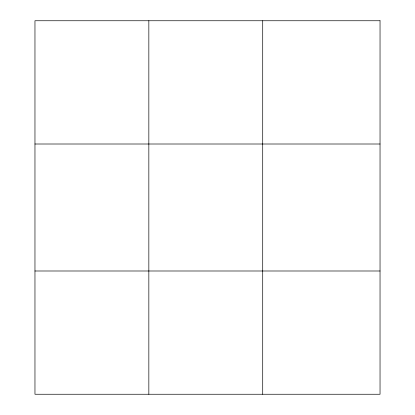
<?xml version="1.0" encoding="UTF-8"?>
<svg xmlns="http://www.w3.org/2000/svg" width="415" height="415" viewBox="0 0 415 415"><rect width="100%" height="100%" fill="white"/><g stroke="black" fill="none" stroke-linecap="round" stroke-linejoin="round"><path stroke-width="0.62" d="M148.84 394.25L148.84 20.75M262.711 394.25L262.711 20.75M34.964 144.005L380.036 144.005M34.964 270.995L380.036 270.995M380.036 20.75L380.036 394.25L34.964 394.25L34.964 20.75L380.036 20.75"/></g></svg>
